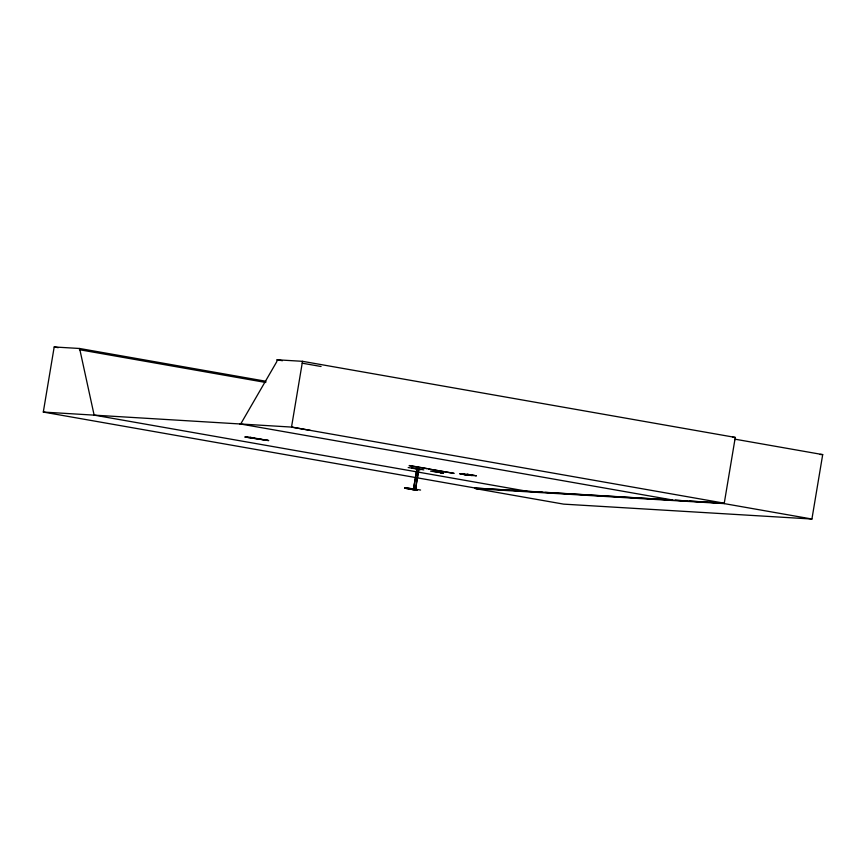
<?xml version="1.0" encoding="UTF-8"?>
<svg xmlns="http://www.w3.org/2000/svg" width="866" height="866" viewBox="0 0 866 866"><rect width="100%" height="100%" fill="white"/><g stroke="black" fill="none" stroke-linecap="round" stroke-linejoin="round"><path stroke-width="1.3" d="M462.758 473.962L471.905 475.618M476.322 475.813L466.871 474.232L476.224 475.802M672.341 499.953L475.975 488.164L43.3 412.064L54.19 346.974L79.607 348.489L265.992 381.278M542.646 492.278L527.827 491.39L94.134 415.117L79.607 348.489M734.758 440.036L735.202 437.406L302.515 361.317L277.098 359.791L276.784 361.663L240.683 424.026M302.515 361.317L291.517 427.079L43.3 412.064M404.574 488.164L404.812 487.634L417.206 489.82L417.12 490.351L404.574 488.164L404.812 487.634M416.026 468.885L419.263 469.08M416.535 468.971L419.783 469.166M413.526 488.998L416.979 468.376M417.195 468.387L413.439 488.976L414.013 487.396M415.377 489.322L418.787 468.69M415.55 489.322L419.003 468.712M413.97 487.385L415.907 487.731L415.334 489.312M420.573 490.048L404.66 487.623M430.543 471.136L443.489 473.074L433.411 471.31M469.253 475.369L459.965 473.821M473.388 475.65L464.23 474.081M475.889 488.695L724.192 503.601L734.974 439.181L822.7 454.607L811.918 519.026L563.625 504.131L475.889 488.695L475.975 488.164M469.123 475.391L459.824 473.789M426.916 468.679L409.337 465.67M427.858 468.907L454.12 473.388L428.54 468.961M732.528 437.243L735.202 437.406M820.005 454.444L822.7 454.607M250.48 437.384L244.818 436.984L268.709 440.567L250.101 437.298M268.038 440.469L245.479 437.081M408.178 467.499L420.432 469.675M411.556 467.705L423.81 469.881M440.621 472.912L443.511 472.944M464.447 474.611L467.413 474.828M468.744 474.871L471.678 475.088M545.342 492.44L669.321 499.888M701.449 501.815L674.701 500.202L686.835 500.949M704.123 501.977L716.171 502.691M718.845 502.854L721.519 503.016M474.72 488.045L526.809 491.217M689.52 501.111L721.854 503.081M302.202 363.19L321.059 366.502M310.364 430.391L291.517 427.079L724.192 503.178M277.098 359.791L282.424 360.721M79.412 349.702L265.797 382.48M54.19 346.974L58.184 347.667M724.192 503.601L811.918 519.026M239.666 423.853L673.358 500.126M409.304 465.529L426.992 468.538M404.584 488.132L417.12 490.351M436.81 471.948L437.178 471.97M412.66 489.019L412.562 489.55L416.416 489.301L412.66 489.019"/></g></svg>
